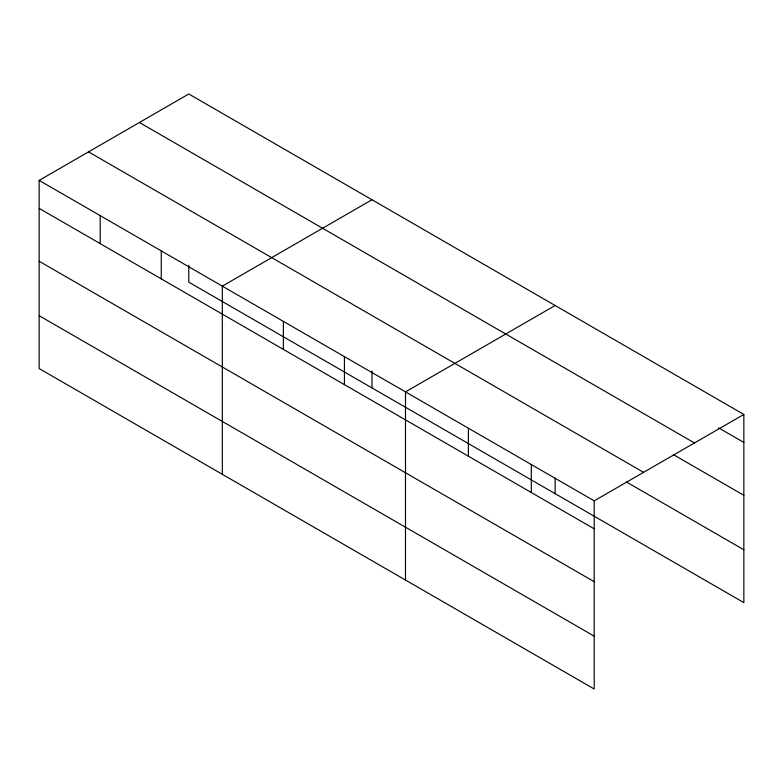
<?xml version="1.0" encoding="UTF-8"?>
<svg xmlns="http://www.w3.org/2000/svg" width="783" height="783" viewBox="0 0 783 783"><rect width="100%" height="100%" fill="white"/><g stroke="black" fill="none" stroke-linecap="round" stroke-linejoin="round"><path stroke-width="1.17" d="M39.15 180.384L594.209 500.846L594.209 689.011L39.15 368.548L39.15 180.384L188.791 93.989L743.85 414.452L743.85 602.616L188.791 282.154L188.791 265.339M371.964 199.743L222.323 286.138L222.323 474.302M555.127 305.497L405.486 391.892L405.486 580.056M594.209 500.846L743.85 414.452M718.686 427.919L743.85 442.444M139.413 122.5L694.472 442.963M673.605 454.747L743.85 495.306M88.528 151.873L643.587 472.335M626.42 481.966L743.85 549.764M39.15 208.376L594.209 528.838M39.15 261.238L594.209 581.7M39.15 315.696L594.209 636.158M555.127 478.041L555.127 493.662M531.305 464.525L531.305 492.527M468.4 428.203L468.4 456.205M371.964 371.093L371.964 387.908M344.432 356.637L344.432 384.629M283.377 321.392L283.377 349.384M161.259 250.883L161.259 278.885M100.204 215.638L100.204 243.63"/></g></svg>
